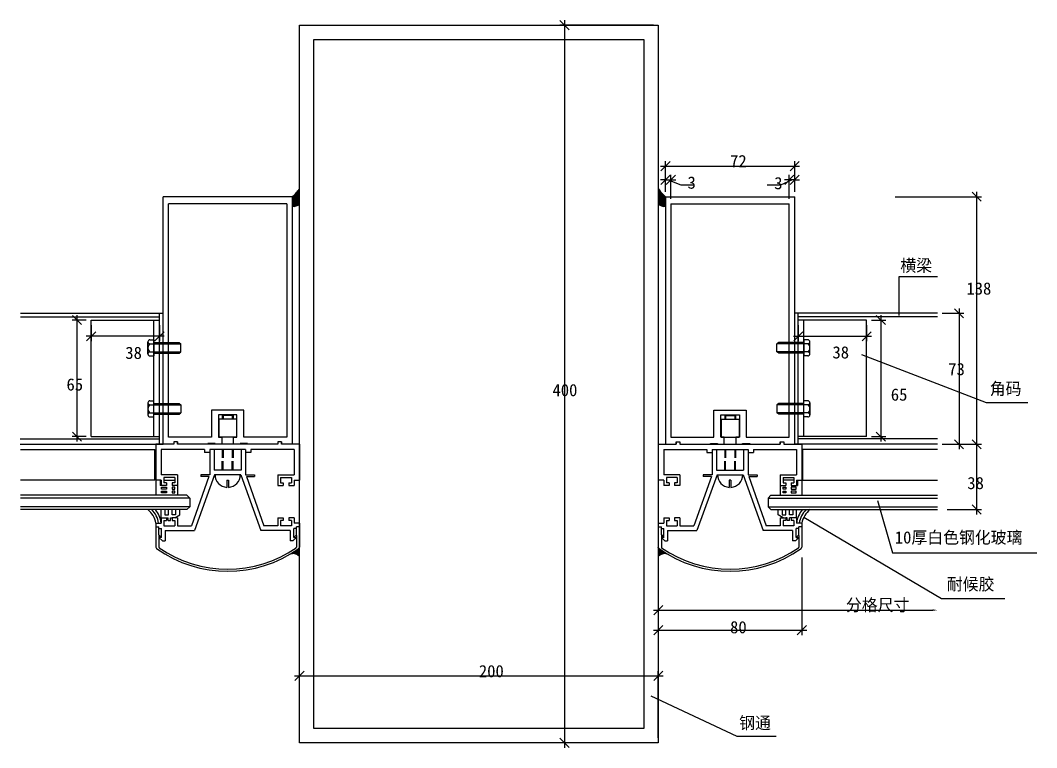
# Model space of a CAD drawing. Header units: metres. Extents: x 1548 to 2158, y 1166 to 1983.
# Drawn here: x 1574 to 2141, y 1578 to 1983 of the extents above; entities that cross this region are included whole.
import ezdxf

# ---------------------------------------------------------------- set-up
doc = ezdxf.new("R2010")
doc.units = ezdxf.units.M
for name, color, linetype in [('ASHADE', 1, 'Continuous'), ('ZJSY-CC155-D1', 7, 'Continuous'), ('ZJSY-CC155-D3', 7, 'Continuous'), ('建块层', 2, 'Continuous')]:
    doc.layers.add(name, color=color, linetype=linetype)

# ---------------------------------------------------------------- blocks, each defined once
blk = doc.blocks.new('_ArchTick')
at = {"color": 0, "linetype": 'ByBlock'}
blk.add_lwpolyline([(-0.5, -0.5), (0.5, 0.5)], dxfattribs=at)

msp = doc.modelspace()

# ---------------------------------------------------------------- hatches: boundary and pattern name
h = msp.add_hatch()
h.set_pattern_fill('SOLID')
h.paths.add_polyline_path([(1725.99, 1885.19, 0.1), (1729.99, 1889.76), (1729.99, 1881.26, -0.27), (1725.99, 1879.88)])
h = msp.add_hatch()
h.set_pattern_fill('SOLID')
h.paths.add_polyline_path([(1929.99, 1881.26, 0.27), (1933.99, 1879.88), (1933.99, 1885.19, -0.1), (1929.99, 1889.76)])
h = msp.add_hatch()
h.set_pattern_fill('SOLID')
h.paths.add_polyline_path([(1724.83, 1685.98, -0.31), (1729.99, 1684.65), (1729.99, 1689.9, -0.24), (1729.58, 1689.08, -0.02)])
h = msp.add_hatch()
h.set_pattern_fill('SOLID')
h.paths.add_polyline_path([(1935.16, 1685.98, 0.31), (1929.99, 1684.65), (1929.99, 1689.9, 0.24), (1930.41, 1689.08, 0.02)])

# ---------------------------------------------------------------- linework, layer by layer
for p, q in [((1877.74, 1983.49), (1877.74, 1578.09)), ((1729.99, 1980.79), (1929.99, 1980.79)), ((1729.99, 1580.79), (1729.99, 1980.79)), ((1927.29, 1980.79), (1875.04, 1980.79)), ((1929.99, 1980.79), (1929.99, 1580.79)), ((1737.99, 1972.79), (1921.99, 1972.79)), ((1737.99, 1588.79), (1737.99, 1972.79)), ((1921.99, 1972.79), (1921.99, 1588.79)), ((1933.99, 1887.89), (1933.99, 1904.91)), ((2005.99, 1887.89), (2005.99, 1904.91)), ((1931.29, 1902.21), (2008.69, 1902.21)), ((1933.99, 1894.59), (1931.29, 1894.59)), ((1933.99, 1887.89), (1933.99, 1897.29)), ((1933.99, 1894.59), (1936.99, 1894.59)), ((1935.4, 1894.56), (1942.55, 1891.87)), ((1936.99, 1883.99), (1936.99, 1897.29)), ((1936.99, 1894.59), (1939.69, 1894.59)), ((1942.55, 1891.87), (1949.8, 1891.87)), ((2004.62, 1894.61), (1998.07, 1891.55)), ((2002.99, 1894.59), (2000.29, 1894.59)), ((2002.99, 1883.99), (2002.99, 1897.29)), ((2005.99, 1894.59), (2002.99, 1894.59)), ((2005.99, 1887.89), (2005.99, 1897.29)), ((2005.99, 1894.59), (2008.69, 1894.59)), ((1998.07, 1891.55), (1990.57, 1891.55)), ((2107.37, 1887.89), (2107.37, 1744.49)), ((1653.99, 1747.19), (1653.99, 1885.19)), ((1725.99, 1885.19), (1653.99, 1885.19)), ((1656.99, 1751.19), (1656.99, 1881.29)), ((1722.99, 1881.29), (1656.99, 1881.29)), ((1722.99, 1881.29), (1722.99, 1751.19)), ((1725.99, 1885.19), (1725.99, 1747.19)), ((1933.99, 1885.19), (2005.99, 1885.19)), ((1933.99, 1885.19), (1933.99, 1747.19)), ((1936.99, 1881.29), (2002.99, 1881.29)), ((1936.99, 1881.29), (1936.99, 1751.19)), ((2002.99, 1751.19), (2002.99, 1881.29)), ((2005.99, 1747.19), (2005.99, 1885.19)), ((2062.08, 1885.19), (2110.07, 1885.19)), ((1574.49, 1820.19), (1653.99, 1820.19)), ((1574.49, 1818.19), (1651.99, 1818.19)), ((1605.98, 1819.14), (1605.98, 1748.74)), ((1651.99, 1747.19), (1651.99, 1820.19)), ((2085.5, 1820.19), (2005.99, 1820.19)), ((2007.99, 1747.19), (2007.99, 1820.19)), ((2085.5, 1818.19), (2007.99, 1818.19)), ((2054, 1819.14), (2054, 1748.74)), ((2088.2, 1820.19), (2100.29, 1820.19)), ((2097.59, 1822.89), (2097.59, 1744.49)), ((1611.19, 1816.44), (1603.28, 1816.44)), ((1613.89, 1751.44), (1613.89, 1816.44)), ((1613.89, 1816.44), (1651.99, 1816.44)), ((1613.89, 1813.49), (1613.89, 1804.68)), ((1648.89, 1751.44), (1648.89, 1816.44)), ((1651.99, 1751.44), (1651.99, 1816.44)), ((1651.99, 1813.49), (1651.99, 1804.68)), ((2046.09, 1816.44), (2007.99, 1816.44)), ((2007.99, 1751.44), (2007.99, 1816.44)), ((2007.99, 1813.49), (2007.99, 1804.68)), ((2011.09, 1751.44), (2011.09, 1816.44)), ((2046.09, 1751.44), (2046.09, 1816.44)), ((2046.09, 1813.49), (2046.09, 1804.68)), ((2048.79, 1816.44), (2056.7, 1816.44)), ((1654.69, 1807.38), (1611.19, 1807.38)), ((2005.29, 1807.38), (2048.79, 1807.38)), ((1645.52, 1797.56), (1645.52, 1804.31)), ((1646.64, 1805.44), (1648.89, 1805.44)), ((1646.64, 1803.19), (1648.89, 1803.19)), ((1648.89, 1805.44), (1648.89, 1796.44)), ((1648.89, 1803.94), (1662.89, 1803.94)), ((1648.89, 1803.19), (1663.89, 1803.19)), ((1662.89, 1803.94), (1663.89, 1803.19)), ((1663.89, 1798.69), (1663.89, 1803.19)), ((1997.09, 1803.94), (1996.09, 1803.19)), ((1996.09, 1798.69), (1996.09, 1803.19)), ((2011.09, 1803.19), (1996.09, 1803.19)), ((2011.09, 1803.94), (1997.09, 1803.94)), ((2013.34, 1805.44), (2011.09, 1805.44)), ((2011.09, 1805.44), (2011.09, 1796.44)), ((2013.34, 1803.19), (2011.09, 1803.19)), ((2014.47, 1797.56), (2014.47, 1804.31)), ((1646.64, 1798.69), (1648.89, 1798.69)), ((1646.64, 1796.44), (1648.89, 1796.44)), ((1648.89, 1798.69), (1663.89, 1798.69)), ((1648.89, 1797.94), (1662.89, 1797.94)), ((1662.89, 1797.94), (1663.89, 1798.69)), ((2011.09, 1798.69), (1996.09, 1798.69)), ((1997.09, 1797.94), (1996.09, 1798.69)), ((2011.09, 1797.94), (1997.09, 1797.94)), ((2013.34, 1798.69), (2011.09, 1798.69)), ((2013.34, 1796.44), (2011.09, 1796.44)), ((1645.52, 1770.31), (1645.52, 1763.56)), ((1646.64, 1771.44), (1648.89, 1771.44)), ((1646.64, 1769.19), (1648.89, 1769.19)), ((1648.89, 1762.44), (1648.89, 1771.44)), ((1648.89, 1769.94), (1662.89, 1769.94)), ((1648.89, 1769.19), (1663.89, 1769.19)), ((1662.89, 1769.94), (1663.89, 1769.19)), ((1663.89, 1769.19), (1663.89, 1764.69)), ((1997.09, 1769.94), (1996.09, 1769.19)), ((1996.09, 1769.19), (1996.09, 1764.69)), ((2011.09, 1769.19), (1996.09, 1769.19)), ((2011.09, 1769.94), (1997.09, 1769.94)), ((2013.34, 1771.44), (2011.09, 1771.44)), ((2011.09, 1762.44), (2011.09, 1771.44)), ((2013.34, 1769.19), (2011.09, 1769.19)), ((2014.47, 1770.31), (2014.47, 1763.56)), ((1646.64, 1764.69), (1648.89, 1764.69)), ((1646.64, 1762.44), (1648.89, 1762.44)), ((1648.89, 1764.69), (1663.89, 1764.69)), ((1648.89, 1763.94), (1662.89, 1763.94)), ((1662.89, 1763.94), (1663.89, 1764.69)), ((1698.99, 1766.19), (1680.99, 1766.19)), ((1680.99, 1766.19), (1680.99, 1751.19)), ((1695.19, 1763.69), (1684.79, 1763.69)), ((1684.79, 1763.69), (1684.79, 1751.19)), ((1695.19, 1751.19), (1695.19, 1763.69)), ((1698.99, 1751.19), (1698.99, 1766.19)), ((1960.99, 1751.19), (1960.99, 1766.19)), ((1960.99, 1766.19), (1978.99, 1766.19)), ((1964.79, 1751.19), (1964.79, 1763.69)), ((1964.79, 1763.69), (1975.19, 1763.69)), ((1975.19, 1763.69), (1975.19, 1751.19)), ((1978.99, 1766.19), (1978.99, 1751.19)), ((2011.09, 1764.69), (1996.09, 1764.69)), ((1997.09, 1763.94), (1996.09, 1764.69)), ((2011.09, 1763.94), (1997.09, 1763.94)), ((2013.34, 1764.69), (2011.09, 1764.69)), ((2013.34, 1762.44), (2011.09, 1762.44)), ((1611.19, 1751.44), (1603.28, 1751.44)), ((1613.89, 1751.44), (1651.99, 1751.44)), ((1680.99, 1751.19), (1656.99, 1751.19)), ((1684.79, 1751.19), (1686.74, 1751.19)), ((1686.74, 1751.19), (1686.74, 1747.19)), ((1693.24, 1751.19), (1695.19, 1751.19)), ((1693.24, 1747.19), (1693.24, 1751.19)), ((1722.99, 1751.19), (1698.99, 1751.19)), ((1936.99, 1751.19), (1960.99, 1751.19)), ((1966.74, 1751.19), (1964.79, 1751.19)), ((1966.74, 1747.19), (1966.74, 1751.19)), ((1973.24, 1751.19), (1973.24, 1747.19)), ((1975.19, 1751.19), (1973.24, 1751.19)), ((1978.99, 1751.19), (2002.99, 1751.19)), ((2046.09, 1751.44), (2007.99, 1751.44)), ((2048.79, 1751.44), (2056.7, 1751.44)), ((1574.44, 1750.19), (1651.99, 1750.19)), ((1574.44, 1747.19), (1653.99, 1747.19)), ((1659.99, 1747.19), (1649.99, 1747.19)), ((1649.99, 1747.19), (1649.99, 1727.19)), ((1659.99, 1747.19), (1653.99, 1747.19)), ((1661.99, 1748.49), (1659.99, 1748.49)), ((1659.99, 1748.49), (1659.99, 1747.19)), ((1661.99, 1748.49), (1659.99, 1748.49)), ((1659.99, 1748.49), (1659.99, 1747.19)), ((1661.99, 1747.19), (1661.99, 1748.49)), ((1661.99, 1748.49), (1661.99, 1747.19)), ((1678.99, 1747.19), (1661.99, 1747.19)), ((1717.99, 1747.19), (1661.99, 1747.19)), ((1682.99, 1747.69), (1678.99, 1747.69)), ((1678.99, 1747.69), (1678.99, 1747.19)), ((1682.99, 1747.19), (1682.99, 1747.69)), ((1686.74, 1747.19), (1682.99, 1747.19)), ((1696.99, 1747.19), (1693.24, 1747.19)), ((1696.99, 1747.69), (1696.99, 1747.19)), ((1700.99, 1747.69), (1696.99, 1747.69)), ((1700.99, 1747.19), (1700.99, 1747.69)), ((1717.99, 1747.19), (1700.99, 1747.19)), ((1717.99, 1748.49), (1717.99, 1747.19)), ((1719.99, 1748.49), (1717.99, 1748.49)), ((1717.99, 1748.49), (1717.99, 1747.19)), ((1719.99, 1748.49), (1717.99, 1748.49)), ((1719.99, 1747.19), (1719.99, 1748.49)), ((1719.99, 1748.49), (1719.99, 1747.19)), ((1725.99, 1747.19), (1719.99, 1747.19)), ((1729.99, 1747.19), (1719.99, 1747.19)), ((1729.99, 1747.19), (1729.99, 1727.19)), ((1929.99, 1747.19), (1929.99, 1727.19)), ((1929.99, 1747.19), (1939.99, 1747.19)), ((1933.99, 1747.19), (1939.99, 1747.19)), ((1939.99, 1747.19), (1939.99, 1748.49)), ((1939.99, 1748.49), (1941.99, 1748.49)), ((1939.99, 1748.49), (1939.99, 1747.19)), ((1939.99, 1748.49), (1941.99, 1748.49)), ((1941.99, 1748.49), (1941.99, 1747.19)), ((1941.99, 1748.49), (1941.99, 1747.19)), ((1941.99, 1747.19), (1958.99, 1747.19)), ((1941.99, 1747.19), (1997.99, 1747.19)), ((1958.99, 1747.19), (1958.99, 1747.69)), ((1958.99, 1747.69), (1962.99, 1747.69)), ((1962.99, 1747.69), (1962.99, 1747.19)), ((1962.99, 1747.19), (1966.74, 1747.19)), ((1973.24, 1747.19), (1976.99, 1747.19)), ((1976.99, 1747.69), (1980.99, 1747.69)), ((1976.99, 1747.19), (1976.99, 1747.69)), ((1980.99, 1747.69), (1980.99, 1747.19)), ((1980.99, 1747.19), (1997.99, 1747.19)), ((1997.99, 1748.49), (1999.99, 1748.49)), ((1997.99, 1747.19), (1997.99, 1748.49)), ((1997.99, 1748.49), (1999.99, 1748.49)), ((1997.99, 1748.49), (1997.99, 1747.19)), ((1999.99, 1748.49), (1999.99, 1747.19)), ((1999.99, 1748.49), (1999.99, 1747.19)), ((1999.99, 1747.19), (2005.99, 1747.19)), ((1999.99, 1747.19), (2009.99, 1747.19)), ((2085.55, 1747.19), (2005.99, 1747.19)), ((2085.55, 1750.19), (2007.99, 1750.19)), ((2009.99, 1747.19), (2009.99, 1727.19)), ((2088.25, 1747.19), (2100.29, 1747.19)), ((2088.25, 1747.19), (2110.07, 1747.19)), ((2090.95, 1747.19), (2110.07, 1747.19)), ((2107.37, 1749.89), (2107.37, 1708.11)), ((1574.49, 1744.19), (1649.49, 1744.19)), ((1649.49, 1727.19), (1649.49, 1744.19)), ((1652.99, 1744.19), (1652.99, 1730.19)), ((1676.99, 1744.19), (1652.99, 1744.19)), ((1676.99, 1744.19), (1676.99, 1742.69)), ((1679.99, 1742.69), (1676.99, 1742.69)), ((1679.99, 1744.19), (1679.99, 1742.69)), ((1699.99, 1744.19), (1679.99, 1744.19)), ((1699.99, 1744.19), (1699.99, 1742.69)), ((1702.99, 1742.69), (1699.99, 1742.69)), ((1726.99, 1744.19), (1702.99, 1744.19)), ((1702.99, 1744.19), (1702.99, 1742.69)), ((1726.99, 1744.19), (1726.99, 1730.19)), ((1932.99, 1744.19), (1956.99, 1744.19)), ((1932.99, 1744.19), (1932.99, 1730.19)), ((1956.99, 1744.19), (1956.99, 1742.69)), ((1956.99, 1742.69), (1959.99, 1742.69)), ((1959.99, 1744.19), (1959.99, 1742.69)), ((1959.99, 1744.19), (1979.99, 1744.19)), ((1979.99, 1744.19), (1979.99, 1742.69)), ((1979.99, 1742.69), (1982.99, 1742.69)), ((1982.99, 1744.19), (1982.99, 1742.69)), ((1982.99, 1744.19), (2006.99, 1744.19)), ((2006.99, 1744.19), (2006.99, 1730.19)), ((2085.5, 1744.19), (2010.49, 1744.19)), ((2010.49, 1727.19), (2010.49, 1744.19)), ((1661.99, 1730.19), (1652.99, 1730.19)), ((1660.49, 1728.69), (1654.49, 1728.69)), ((1654.49, 1728.69), (1654.49, 1725.69)), ((1660.49, 1728.69), (1660.49, 1725.69)), ((1661.99, 1730.19), (1661.99, 1724.19)), ((1717.99, 1730.19), (1717.99, 1724.19)), ((1717.99, 1730.19), (1726.99, 1730.19)), ((1719.49, 1728.69), (1719.49, 1725.69)), ((1719.49, 1728.69), (1725.49, 1728.69)), ((1725.49, 1728.69), (1725.49, 1725.69)), ((1941.99, 1730.19), (1932.99, 1730.19)), ((1934.49, 1728.69), (1934.49, 1725.69)), ((1940.49, 1728.69), (1934.49, 1728.69)), ((1940.49, 1728.69), (1940.49, 1725.69)), ((1941.99, 1730.19), (1941.99, 1724.19)), ((1997.99, 1730.19), (1997.99, 1724.19)), ((1997.99, 1730.19), (2006.99, 1730.19)), ((1999.49, 1728.69), (2005.49, 1728.69)), ((1999.49, 1728.69), (1999.49, 1725.69)), ((2005.49, 1728.69), (2005.49, 1725.69)), ((1649.49, 1727.19), (1574.49, 1727.19)), ((1649.99, 1727.19), (1649.99, 1718.81)), ((1652.99, 1727.19), (1649.99, 1727.19)), ((1652.36, 1727.19), (1652.36, 1724.19)), ((1652.99, 1724.19), (1652.36, 1724.19)), ((1652.99, 1727.19), (1652.99, 1724.19)), ((1655.99, 1724.19), (1652.99, 1724.19)), ((1654.49, 1727.19), (1660.49, 1727.19)), ((1655.99, 1725.69), (1654.49, 1725.69)), ((1655.99, 1725.69), (1655.99, 1724.19)), ((1658.99, 1725.69), (1658.99, 1724.19)), ((1660.49, 1725.69), (1658.99, 1725.69)), ((1661.99, 1724.19), (1658.99, 1724.19)), ((1661.99, 1724.19), (1661.99, 1718.81)), ((1717.99, 1724.19), (1720.99, 1724.19)), ((1719.49, 1725.69), (1720.99, 1725.69)), ((1720.99, 1725.69), (1720.99, 1724.19)), ((1723.99, 1725.69), (1725.49, 1725.69)), ((1723.99, 1725.69), (1723.99, 1724.19)), ((1723.99, 1724.19), (1726.99, 1724.19)), ((1726.99, 1727.19), (1729.99, 1727.19)), ((1726.99, 1727.19), (1726.99, 1724.19)), ((1932.99, 1727.19), (1929.99, 1727.19)), ((1932.99, 1727.19), (1932.99, 1724.19)), ((1935.99, 1724.19), (1932.99, 1724.19)), ((1935.99, 1725.69), (1934.49, 1725.69)), ((1935.99, 1725.69), (1935.99, 1724.19)), ((1940.49, 1725.69), (1938.99, 1725.69)), ((1938.99, 1725.69), (1938.99, 1724.19)), ((1941.99, 1724.19), (1938.99, 1724.19)), ((1997.99, 1724.19), (1997.99, 1718.81)), ((1997.99, 1724.19), (2000.99, 1724.19)), ((2005.49, 1727.19), (1999.49, 1727.19)), ((1999.49, 1725.69), (2000.99, 1725.69)), ((2000.99, 1725.69), (2000.99, 1724.19)), ((2003.99, 1725.69), (2003.99, 1724.19)), ((2003.99, 1725.69), (2005.49, 1725.69)), ((2003.99, 1724.19), (2006.99, 1724.19)), ((2006.99, 1727.19), (2006.99, 1724.19)), ((2006.99, 1727.19), (2009.99, 1727.19)), ((2006.99, 1724.19), (2007.63, 1724.19)), ((2007.63, 1727.19), (2007.63, 1724.19)), ((2009.99, 1727.19), (2009.99, 1718.81)), ((2010.49, 1727.19), (2085.5, 1727.19)), ((1667.22, 1718.81), (1574.49, 1718.81)), ((1668.82, 1717.21), (1574.49, 1717.21)), ((1667.22, 1718.81), (1668.82, 1717.21)), ((1668.82, 1717.21), (1668.82, 1712.41)), ((1992.77, 1718.81), (1991.17, 1717.21)), ((1991.17, 1717.21), (2085.5, 1717.21)), ((1991.17, 1717.21), (1991.17, 1712.41)), ((1992.77, 1718.81), (2085.5, 1718.81)), ((1668.82, 1712.41), (1574.49, 1712.41)), ((1667.22, 1710.81), (1574.49, 1710.81)), ((1652.99, 1706.19), (1652.99, 1710.81)), ((1663.25, 1707.9), (1663.25, 1710.81)), ((1667.22, 1710.81), (1668.82, 1712.41)), ((1991.17, 1712.41), (2085.5, 1712.41)), ((1992.77, 1710.81), (1991.17, 1712.41)), ((1992.77, 1710.81), (2085.5, 1710.81)), ((1996.74, 1707.9), (1996.74, 1710.81)), ((2006.99, 1706.19), (2006.99, 1710.81)), ((2090.9, 1710.81), (2110.07, 1710.81)), ((1655.99, 1706.19), (1656.79, 1706.19)), ((1656.79, 1704.69), (1656.79, 1706.19)), ((1658.19, 1704.69), (1658.19, 1706.19)), ((1658.19, 1706.19), (1658.99, 1706.19)), ((1660.49, 1706.19), (1663.25, 1707.9)), ((1999.49, 1706.19), (1996.74, 1707.9)), ((2001.79, 1706.19), (2000.99, 1706.19)), ((2001.79, 1704.69), (2001.79, 1706.19)), ((2003.99, 1706.19), (2003.19, 1706.19)), ((2003.19, 1704.69), (2003.19, 1706.19)), ((1656.79, 1704.69), (1658.19, 1704.69)), ((2003.19, 1704.69), (2001.79, 1704.69)), ((2009.99, 1684.14), (2009.99, 1640.89)), ((1929.99, 1653.01), (1929.99, 1640.89)), ((1927.29, 1643.59), (2012.69, 1643.59)), ((1729.99, 1583.49), (1729.99, 1620.81)), ((1929.99, 1583.49), (1929.99, 1620.81)), ((1727.29, 1618.11), (1932.69, 1618.11)), ((1921.99, 1588.79), (1737.99, 1588.79)), ((1929.99, 1580.79), (1729.99, 1580.79)), ((1927.29, 1580.79), (1875.04, 1580.79))]:
    msp.add_line(p, q)
for points in [[(2064.18, 1818.92), (2064.18, 1840.63)], [(2043.23, 1797.3), (2112.63, 1770.46)], [(1654.97, 1710.81), (1654.97, 1707.9), (1656.94, 1707.9), (1656.94, 1710.81)], [(1660.97, 1710.81), (1660.97, 1707.9), (1658.99, 1707.9), (1658.99, 1710.81)], [(1999.02, 1710.81), (1999.02, 1707.9), (2000.99, 1707.9), (2000.99, 1710.81)], [(2005.02, 1710.81), (2005.02, 1707.9), (2003.05, 1707.9), (2003.05, 1710.81)], [(2052.19, 1715.82), (2060.54, 1686.67)], [(2011.07, 1706.53), (2087.89, 1661.31)], [(1925.82, 1607.05), (1973.71, 1584.44)]]:
    msp.add_lwpolyline(points)
for points in [[(1655.99, 1722.17), (1653.11, 1722.17), (1653.11, 1723.28), (1655.99, 1723.28)], [(1658.99, 1722.17), (1660.5, 1722.17), (1660.5, 1723.28), (1658.99, 1723.28)], [(2000.99, 1722.17), (1999.49, 1722.17), (1999.49, 1723.28), (2000.99, 1723.28)], [(2003.99, 1722.17), (2006.88, 1722.17), (2006.88, 1723.28), (2003.99, 1723.28)], [(1655.99, 1720.19), (1653.11, 1720.19), (1653.11, 1721.01), (1655.99, 1721.01)], [(1658.99, 1720.19), (1660.5, 1720.19), (1660.5, 1721.01), (1658.99, 1721.01)], [(2000.99, 1720.19), (1999.49, 1720.19), (1999.49, 1721.01), (2000.99, 1721.01)], [(2003.99, 1720.19), (2006.88, 1720.19), (2006.88, 1721.01), (2003.99, 1721.01)]]:
    msp.add_lwpolyline(points, close=True)
for centre, radius, start, end in [((1716.5, 1897.52), 15.57, 307.59, 330.1), ((1943.49, 1897.52), 15.57, 209.9, 232.41), ((1726.81, 1883.99), 4.19, 258.74, 319.33), ((1933.18, 1883.99), 4.19, 220.67, 281.26), ((1646.64, 1804.31), 1.12, 90, 270), ((1648.33, 1800.94), 2.81, 126.87, 233.13), ((2013.34, 1804.31), 1.12, 270, 90), ((2011.66, 1800.94), 2.81, 306.87, 53.13), ((1646.64, 1797.56), 1.12, 90, 270), ((2013.34, 1797.56), 1.12, 270, 90), ((1646.64, 1770.31), 1.12, 90, 270), ((1648.33, 1766.94), 2.81, 126.87, 233.13), ((2013.34, 1770.31), 1.12, 270, 90), ((2011.66, 1766.94), 2.81, 306.87, 53.13), ((1646.64, 1763.56), 1.12, 90, 270), ((2013.34, 1763.56), 1.12, 270, 90), ((1638.04, 1701.18), 12.12, 9.51, 52.56), ((1638.04, 1701.18), 13.62, 8.45, 44.95), ((1638.04, 1701.18), 15.12, 8.51, 39.53), ((2021.95, 1701.18), 15.12, 140.47, 171.49), ((2021.95, 1701.18), 13.62, 135.05, 171.55), ((2021.95, 1701.18), 12.12, 127.44, 170.49), ((1650.99, 1689.9), 1, 180, 234.42), ((1689.99, 1744.41), 68.03, 234.42, 305.58), ((1652.09, 1689.86), 0.4, 180, 235.21), ((1689.99, 1744.41), 66.83, 235.21, 304.79), ((1727.89, 1689.86), 0.4, 304.79, 0), ((1728.99, 1689.9), 1, 305.58, 0), ((1930.99, 1689.9), 1, 180, 234.42), ((1969.99, 1744.41), 68.03, 234.42, 305.58), ((1932.09, 1689.86), 0.4, 180, 235.21), ((1969.99, 1744.41), 66.83, 235.21, 304.79), ((2007.89, 1689.86), 0.4, 304.79, 0), ((2008.99, 1689.9), 1, 305.58, 0), ((1726.43, 1681.49), 4.77, 41.58, 109.57), ((1933.56, 1681.49), 4.77, 70.43, 138.42)]:
    msp.add_arc(centre, radius, start, end)
at = {"layer": 'ASHADE'}
for p, q in [((1929.99, 1678.3), (1929.99, 1652.06)), ((1927.29, 1654.76), (2082.8, 1654.76))]:
    msp.add_line(p, q, dxfattribs=at)
msp.add_solid([(2082.8, 1655.21), (2082.8, 1654.31), (2085.5, 1654.76)], dxfattribs=at)
at = {"layer": 'ZJSY-CC155-D1'}
for p, q in [((2064.18, 1840.63), (2085.56, 1840.63)), ((2112.63, 1770.46), (2136, 1770.46)), ((2060.54, 1686.67), (2140.85, 1686.67)), ((2087.89, 1661.31), (2123.14, 1661.31)), ((1973.71, 1584.44), (1995.75, 1584.44))]:
    msp.add_line(p, q, dxfattribs=at)
at = {"layer": 'ZJSY-CC155-D3'}
for p, q in [((1692.99, 1763.19), (1686.99, 1763.19)), ((1686.99, 1763.19), (1686.99, 1761.19)), ((1687.39, 1763.19), (1687.39, 1761.19)), ((1692.59, 1763.19), (1692.59, 1761.19)), ((1692.99, 1763.19), (1692.99, 1761.19)), ((1966.99, 1763.19), (1966.99, 1761.19)), ((1966.99, 1763.19), (1972.99, 1763.19)), ((1967.39, 1763.19), (1967.39, 1761.19)), ((1972.59, 1763.19), (1972.59, 1761.19)), ((1972.99, 1763.19), (1972.99, 1761.19)), ((1694.99, 1761.19), (1684.99, 1761.19)), ((1684.99, 1761.19), (1684.99, 1751.19)), ((1694.99, 1761.19), (1694.99, 1751.19)), ((1964.99, 1761.19), (1964.99, 1751.19)), ((1964.99, 1761.19), (1974.99, 1761.19)), ((1974.99, 1761.19), (1974.99, 1751.19)), ((1694.99, 1751.19), (1684.99, 1751.19)), ((1964.99, 1751.19), (1974.99, 1751.19)), ((1686.99, 1744.22), (1686.99, 1739.57)), ((1687.39, 1744.22), (1687.39, 1739.57)), ((1692.59, 1744.22), (1692.59, 1739.57)), ((1692.99, 1744.22), (1692.99, 1739.57)), ((1966.99, 1744.22), (1966.99, 1739.57)), ((1967.39, 1744.22), (1967.39, 1739.57)), ((1972.59, 1744.22), (1972.59, 1739.57)), ((1972.99, 1744.22), (1972.99, 1739.57)), ((1686.99, 1732.66), (1686.99, 1737.78)), ((1687.39, 1732.66), (1687.39, 1737.78)), ((1692.59, 1732.66), (1692.59, 1737.78)), ((1692.99, 1732.66), (1692.99, 1737.78)), ((1966.99, 1732.66), (1966.99, 1737.78)), ((1967.39, 1732.66), (1967.39, 1737.78)), ((1972.59, 1732.66), (1972.59, 1737.78)), ((1972.99, 1732.66), (1972.99, 1737.78)), ((1689.49, 1727.19), (1690.49, 1727.19)), ((1689.49, 1727.19), (1689.49, 1723.15)), ((1690.49, 1727.19), (1690.49, 1723.15)), ((1969.49, 1727.19), (1969.49, 1723.15)), ((1970.49, 1727.19), (1969.49, 1727.19)), ((1970.49, 1727.19), (1970.49, 1723.15))]:
    msp.add_line(p, q, dxfattribs=at)
for centre, start, end in [((1689.99, 1730.19), 180, 265.93), ((1689.99, 1730.19), 274.07, 0), ((1969.99, 1730.19), 180, 265.93), ((1969.99, 1730.19), 274.07, 0)]:
    msp.add_arc(centre, 7.05, start, end, dxfattribs=at)
at = {"layer": '建块层'}
for p, q in [((1679.99, 1744.19), (1679.99, 1730.19)), ((1682.49, 1744.19), (1679.99, 1744.19)), ((1682.49, 1744.19), (1682.49, 1732.69)), ((1697.49, 1744.19), (1697.49, 1732.69)), ((1699.99, 1744.19), (1697.49, 1744.19)), ((1699.99, 1744.19), (1699.99, 1730.19)), ((1959.99, 1744.19), (1962.49, 1744.19)), ((1959.99, 1744.19), (1959.99, 1730.19)), ((1962.49, 1744.19), (1962.49, 1732.69)), ((1977.49, 1744.19), (1979.99, 1744.19)), ((1977.49, 1744.19), (1977.49, 1732.69)), ((1979.99, 1744.19), (1979.99, 1730.19)), ((1679.58, 1729.19), (1669.81, 1701.69)), ((1682.7, 1730.19), (1671.47, 1699.19)), ((1674.99, 1730.19), (1674.99, 1729.19)), ((1679.99, 1730.19), (1674.99, 1730.19)), ((1679.58, 1729.19), (1674.99, 1729.19)), ((1697.49, 1732.69), (1682.49, 1732.69)), ((1697.28, 1730.19), (1682.7, 1730.19)), ((1697.28, 1730.19), (1708.51, 1699.19)), ((1699.99, 1730.19), (1704.99, 1730.19)), ((1700.41, 1729.19), (1704.99, 1729.19)), ((1700.41, 1729.19), (1710.18, 1701.69)), ((1704.99, 1730.19), (1704.99, 1729.19)), ((1959.58, 1729.19), (1949.81, 1701.69)), ((1962.7, 1730.19), (1951.47, 1699.19)), ((1959.99, 1730.19), (1954.99, 1730.19)), ((1954.99, 1730.19), (1954.99, 1729.19)), ((1959.58, 1729.19), (1954.99, 1729.19)), ((1962.49, 1732.69), (1977.49, 1732.69)), ((1962.7, 1730.19), (1977.28, 1730.19)), ((1977.28, 1730.19), (1988.51, 1699.19)), ((1979.99, 1730.19), (1984.99, 1730.19)), ((1980.41, 1729.19), (1990.18, 1701.69)), ((1980.41, 1729.19), (1984.99, 1729.19)), ((1984.99, 1730.19), (1984.99, 1729.19)), ((1652.99, 1706.19), (1652.99, 1703.19)), ((1652.99, 1706.19), (1655.99, 1706.19)), ((1655.99, 1706.19), (1655.99, 1704.69)), ((1658.99, 1706.19), (1658.99, 1704.69)), ((1661.99, 1706.19), (1658.99, 1706.19)), ((1661.99, 1706.19), (1661.99, 1701.69)), ((1717.99, 1706.19), (1717.99, 1701.69)), ((1717.99, 1706.19), (1720.99, 1706.19)), ((1720.99, 1706.19), (1720.99, 1704.69)), ((1723.99, 1706.19), (1723.99, 1704.69)), ((1726.99, 1706.19), (1723.99, 1706.19)), ((1726.99, 1706.19), (1726.99, 1703.19)), ((1932.99, 1706.19), (1932.99, 1703.19)), ((1932.99, 1706.19), (1935.99, 1706.19)), ((1935.99, 1706.19), (1935.99, 1704.69)), ((1941.99, 1706.19), (1938.99, 1706.19)), ((1938.99, 1706.19), (1938.99, 1704.69)), ((1941.99, 1706.19), (1941.99, 1701.69)), ((1997.99, 1706.19), (2000.99, 1706.19)), ((1997.99, 1706.19), (1997.99, 1701.69)), ((2000.99, 1706.19), (2000.99, 1704.69)), ((2006.99, 1706.19), (2003.99, 1706.19)), ((2003.99, 1706.19), (2003.99, 1704.69)), ((2006.99, 1706.19), (2006.99, 1703.19)), ((1649.99, 1703.19), (1649.99, 1701.19)), ((1649.99, 1703.19), (1652.99, 1703.19)), ((1649.99, 1701.19), (1649.99, 1689.9)), ((1649.99, 1701.19), (1651.69, 1701.19)), ((1651.69, 1696.69), (1651.69, 1701.19)), ((1651.69, 1700.19), (1653.09, 1700.19)), ((1653.09, 1695.29), (1653.09, 1700.19)), ((1654.49, 1704.69), (1654.49, 1701.69)), ((1654.49, 1704.69), (1655.99, 1704.69)), ((1654.49, 1701.69), (1660.49, 1701.69)), ((1658.99, 1704.69), (1660.49, 1704.69)), ((1660.49, 1704.69), (1660.49, 1701.69)), ((1661.99, 1701.69), (1669.81, 1701.69)), ((1717.99, 1701.69), (1710.18, 1701.69)), ((1720.99, 1704.69), (1719.49, 1704.69)), ((1719.49, 1704.69), (1719.49, 1701.69)), ((1725.49, 1701.69), (1719.49, 1701.69)), ((1725.49, 1704.69), (1723.99, 1704.69)), ((1725.49, 1704.69), (1725.49, 1701.69)), ((1728.29, 1700.19), (1726.89, 1700.19)), ((1726.89, 1695.29), (1726.89, 1700.19)), ((1729.99, 1703.19), (1726.99, 1703.19)), ((1728.29, 1696.69), (1728.29, 1701.19)), ((1729.99, 1701.19), (1728.29, 1701.19)), ((1729.99, 1703.19), (1729.99, 1701.19)), ((1729.99, 1701.19), (1729.99, 1689.9)), ((1929.99, 1703.19), (1932.99, 1703.19)), ((1929.99, 1703.19), (1929.99, 1701.19)), ((1929.99, 1701.19), (1931.69, 1701.19)), ((1929.99, 1701.19), (1929.99, 1689.9)), ((1931.69, 1696.69), (1931.69, 1701.19)), ((1931.69, 1700.19), (1933.09, 1700.19)), ((1933.09, 1695.29), (1933.09, 1700.19)), ((1934.49, 1704.69), (1934.49, 1701.69)), ((1934.49, 1704.69), (1935.99, 1704.69)), ((1934.49, 1701.69), (1940.49, 1701.69)), ((1938.99, 1704.69), (1940.49, 1704.69)), ((1940.49, 1704.69), (1940.49, 1701.69)), ((1941.99, 1701.69), (1949.81, 1701.69)), ((1997.99, 1701.69), (1990.18, 1701.69)), ((2000.99, 1704.69), (1999.49, 1704.69)), ((1999.49, 1704.69), (1999.49, 1701.69)), ((2005.49, 1701.69), (1999.49, 1701.69)), ((2005.49, 1704.69), (2003.99, 1704.69)), ((2005.49, 1704.69), (2005.49, 1701.69)), ((2006.89, 1695.29), (2006.89, 1700.19)), ((2008.29, 1700.19), (2006.89, 1700.19)), ((2009.99, 1703.19), (2006.99, 1703.19)), ((2009.99, 1701.19), (2008.29, 1701.19)), ((2008.29, 1696.69), (2008.29, 1701.19)), ((2009.99, 1703.19), (2009.99, 1701.19)), ((2009.99, 1701.19), (2009.99, 1689.9)), ((1651.69, 1696.69), (1653.09, 1695.29)), ((1651.69, 1696.29), (1651.69, 1689.86)), ((1653.09, 1695.29), (1651.69, 1695.29)), ((1653.59, 1693.39), (1651.69, 1695.29)), ((1655.19, 1699.19), (1655.19, 1693.39)), ((1655.19, 1699.19), (1671.47, 1699.19)), ((1724.79, 1699.19), (1708.51, 1699.19)), ((1724.79, 1699.19), (1724.79, 1693.39)), ((1726.39, 1693.39), (1728.29, 1695.29)), ((1728.29, 1696.69), (1726.89, 1695.29)), ((1726.89, 1695.29), (1728.29, 1695.29)), ((1728.29, 1696.29), (1728.29, 1689.86)), ((1931.69, 1696.69), (1933.09, 1695.29)), ((1931.69, 1696.29), (1931.69, 1689.86)), ((1933.59, 1693.39), (1931.69, 1695.29)), ((1933.09, 1695.29), (1931.69, 1695.29)), ((1935.19, 1699.19), (1935.19, 1693.39)), ((1935.19, 1699.19), (1951.47, 1699.19)), ((2004.79, 1699.19), (1988.51, 1699.19)), ((2004.79, 1699.19), (2004.79, 1693.39)), ((2006.39, 1693.39), (2008.29, 1695.29)), ((2008.29, 1696.69), (2006.89, 1695.29)), ((2006.89, 1695.29), (2008.29, 1695.29)), ((2008.29, 1696.29), (2008.29, 1689.86)), ((1653.59, 1693.39), (1655.19, 1693.39)), ((1726.39, 1693.39), (1724.79, 1693.39)), ((1933.59, 1693.39), (1935.19, 1693.39)), ((2006.39, 1693.39), (2004.79, 1693.39))]:
    msp.add_line(p, q, dxfattribs=at)

# ---------------------------------------------------------------- block references
at = {"xscale": 5.1, "yscale": 5.1, "zscale": 5.1}
for p, rotation in [((1877.74, 1980.79), 90), ((1933.99, 1902.21), 180), ((1936.99, 1894.59), 180), ((2005.99, 1894.59), 180), ((2107.37, 1885.19), 90), ((1605.98, 1816.44), 90), ((2054, 1816.44), 90), ((2097.59, 1820.19), 90), ((1613.89, 1807.38), 180), ((2007.99, 1807.38), 180), ((1605.98, 1751.44), 270), ((2054, 1751.44), 270), ((2097.59, 1747.19), 270), ((2107.37, 1747.19), 270), ((2107.37, 1747.19), 90), ((2107.37, 1710.81), 270), ((1929.99, 1643.59), 180), ((1729.99, 1618.11), 180), ((1877.74, 1580.79), 270)]:
    msp.add_blockref('_ArchTick', p, dxfattribs=dict(at, rotation=rotation))
for p in [(2005.99, 1902.21), (1933.99, 1894.59), (2002.99, 1894.59), (1651.99, 1807.38), (2046.09, 1807.38), (2009.99, 1643.59), (1929.99, 1618.11)]:
    msp.add_blockref('_ArchTick', p, dxfattribs=at)
at = {"layer": 'ASHADE', "xscale": 5.1, "yscale": 5.1, "zscale": 5.1, "rotation": 180}
msp.add_blockref('_ArchTick', (1929.99, 1654.76), dxfattribs=at)

# ---------------------------------------------------------------- texts
at = {"char_height": 6.8, "attachment_point": 1}
for s, insert in [('\\A1;72', (1969.99, 1908.44)), ('\\A1;3', (1946.26, 1896.44)), ('\\A1;3', (1994.59, 1896.14)), ('\\A1;138', (2101.7, 1837.42)), ('\\A1;38', (1632.94, 1801.58)), ('\\A1;38', (2027.04, 1801.83)), ('\\A1;73', (2091.57, 1792.49)), ('\\A1;65', (1600.17, 1783.94)), ('\\A1;400', (1871.02, 1780.79)), ('\\A1;65', (2059.56, 1778.3)), ('\\A1;38', (2102.18, 1729)), ('\\A1;80', (1969.99, 1648.64)), ('\\A1;200', (1829.99, 1624.15))]:
    msp.add_mtext(s, dxfattribs=dict(at, insert=insert))
at = {"layer": 'ASHADE', "char_height": 6.8, "attachment_point": 1}
for s, insert in [('角码', (2114.7, 1781.59)), ('耐候胶', (2090.8, 1672.66)), ('\\A1;分格尺寸', (2034.55, 1661.03)), ('钢通', (1975.06, 1595.3))]:
    msp.add_mtext(s, dxfattribs=dict(at, insert=insert))
at = {"layer": 'ZJSY-CC155-D1'}
msp.add_text('横梁', height=6.8, dxfattribs=at).set_placement((2064.86, 1843.47))
at = {"layer": 'ZJSY-CC155-D1', "insert": (2061.79, 1698.68), "char_height": 6.8, "attachment_point": 1}
msp.add_mtext('10厚白色钢化玻璃', dxfattribs=at)

doc.saveas('drawing.dxf')
